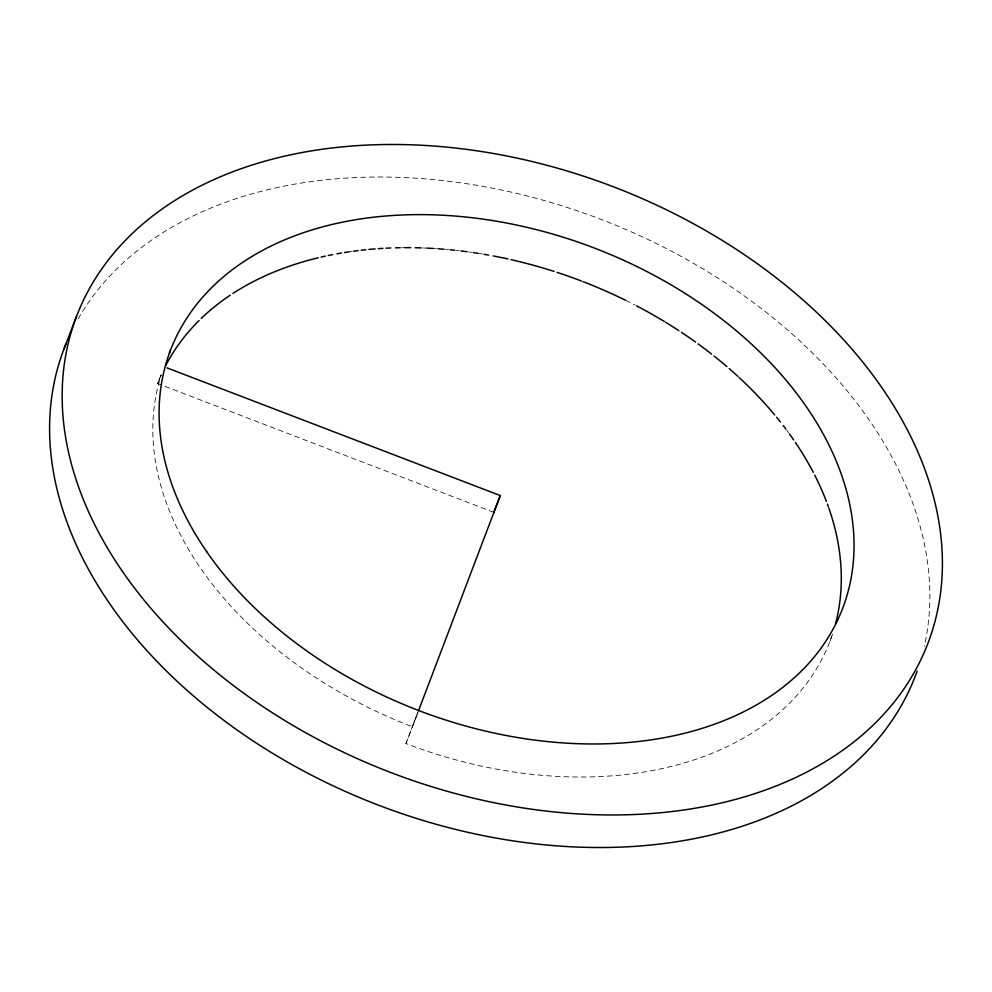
<?xml version="1.0" encoding="UTF-8"?>
<svg xmlns="http://www.w3.org/2000/svg" width="992" height="992" viewBox="0 0 992 992"><rect width="100%" height="100%" fill="white"/><g stroke="black" fill="none" stroke-linecap="round" stroke-linejoin="round"><path stroke-width="0.74" stroke-dasharray="4.96 3.72" d="M832.499 634.086A360.009 247.355 21.1 0 1 405.951 743.566L418.029 711.772M417.917 712.33L412.424 726.789A360.009 247.355 21.1 0 1 161.15 375.236M493.818 512.343L157.641 383.544L161.423 373.761M405.951 743.566L417.657 713.223M829.994 641.13L832.772 633.95M78.145 318.916A456.01 313.311 21.1 0 1 603.099 220.187A456.01 313.311 21.1 0 1 924.308 646.35M157.641 383.544A360.009 247.355 21.1 0 1 161.051 375.249M348.998 251.819A360.009 247.355 21.1 0 1 352.024 251.385M401.834 247.702A360.009 247.355 21.1 0 1 404.786 247.678M422.716 247.95A360.009 247.355 21.1 0 1 427.267 248.136M433.343 248.459A360.009 247.355 21.1 0 1 436.393 248.657M445.594 249.364A360.009 247.355 21.1 0 1 448.669 249.637M456.357 250.43A360.009 247.355 21.1 0 1 459.445 250.778M468.683 251.943A360.009 247.355 21.1 0 1 471.77 252.377M477.921 253.307A360.009 247.355 21.1 0 1 482.521 254.051M625.518 300.254A360.009 247.355 21.1 0 1 635.165 305.127M786.817 430.342A360.009 247.355 21.1 0 1 788.578 432.735"/><path stroke-width="1.49" d="M418.463 710.892L500.303 495.566L167.003 367.871M63.897 349.134L76.458 316.597M169.347 353.214L170.401 350.498M493.818 512.343L500.303 495.566M917.104 671.175A456.01 313.311 21.1 0 1 377.394 804.76A456.01 313.311 21.1 0 1 66.117 343.53M165.614 365.726A360.009 247.355 21.1 0 1 199.045 320.552M201.202 318.444A360.009 247.355 21.1 0 1 230.256 295.182M232.909 293.434A360.009 247.355 21.1 0 1 318.246 257.771M321.086 257.102A360.009 247.355 21.1 0 1 325.376 256.134M328.253 255.514A360.009 247.355 21.1 0 1 332.63 254.634M337.032 253.791A360.009 247.355 21.1 0 1 341.484 253.01M344.484 252.514A360.009 247.355 21.1 0 1 348.998 251.819M353.536 251.174A360.009 247.355 21.1 0 1 358.124 250.592M361.187 250.22A360.009 247.355 21.1 0 1 365.812 249.724M368.912 249.426A360.009 247.355 21.1 0 1 375.137 248.893M378.25 248.657A360.009 247.355 21.1 0 1 382.949 248.36M386.086 248.186A360.009 247.355 21.1 0 1 390.811 247.975M395.535 247.826A360.009 247.355 21.1 0 1 400.26 247.715M404.786 247.678A360.009 247.355 21.1 0 1 410.713 247.678M415.202 247.74A360.009 247.355 21.1 0 1 421.203 247.901M427.267 248.136A360.009 247.355 21.1 0 1 433.343 248.459M437.931 248.756A360.009 247.355 21.1 0 1 444.056 249.228M450.207 249.786A360.009 247.355 21.1 0 1 454.82 250.257M460.982 250.964A360.009 247.355 21.1 0 1 467.145 251.745M473.308 252.6A360.009 247.355 21.1 0 1 477.921 253.307M484.059 254.299A360.009 247.355 21.1 0 1 488.647 255.105M493.173 255.936A360.009 247.355 21.1 0 1 507.991 258.974M510.979 259.644A360.009 247.355 21.1 0 1 554.106 271.424M557.045 272.378A360.009 247.355 21.1 0 1 581.696 281.12M583.122 281.666A360.009 247.355 21.1 0 1 625.518 300.254M636.542 305.834A360.009 247.355 21.1 0 1 664.429 321.544M665.706 322.326A360.009 247.355 21.1 0 1 678.85 330.634M681.454 332.345A360.009 247.355 21.1 0 1 695.541 342.054M698.058 343.877A360.009 247.355 21.1 0 1 711.599 354.094M714.004 355.992A360.009 247.355 21.1 0 1 726.876 366.606M729.157 368.578A360.009 247.355 21.1 0 1 738.011 376.489M739.176 377.568A360.009 247.355 21.1 0 1 774.69 414.904M776.637 417.272A360.009 247.355 21.1 0 1 780.431 421.997M783.221 425.568A360.009 247.355 21.1 0 1 785.924 429.139M789.446 433.926A360.009 247.355 21.1 0 1 793.674 439.915M795.472 442.556A360.009 247.355 21.1 0 1 813.304 472.378M814.73 475.143A360.009 247.355 21.1 0 1 826.398 501.394M827.427 504.147A360.009 247.355 21.1 0 1 828.419 506.9M828.903 508.264A360.009 247.355 21.1 0 1 835.5 623.98M122.475 571.466A456.01 313.311 21.1 0 0 884.777 713.112A456.01 313.311 21.1 0 0 499.584 154.603A456.01 313.311 21.1 0 0 122.475 571.466M206.72 551.726A360.009 247.355 21.1 0 0 808.554 663.549A360.009 247.355 21.1 0 0 504.444 222.617A360.009 247.355 21.1 0 0 206.72 551.726"/></g></svg>
